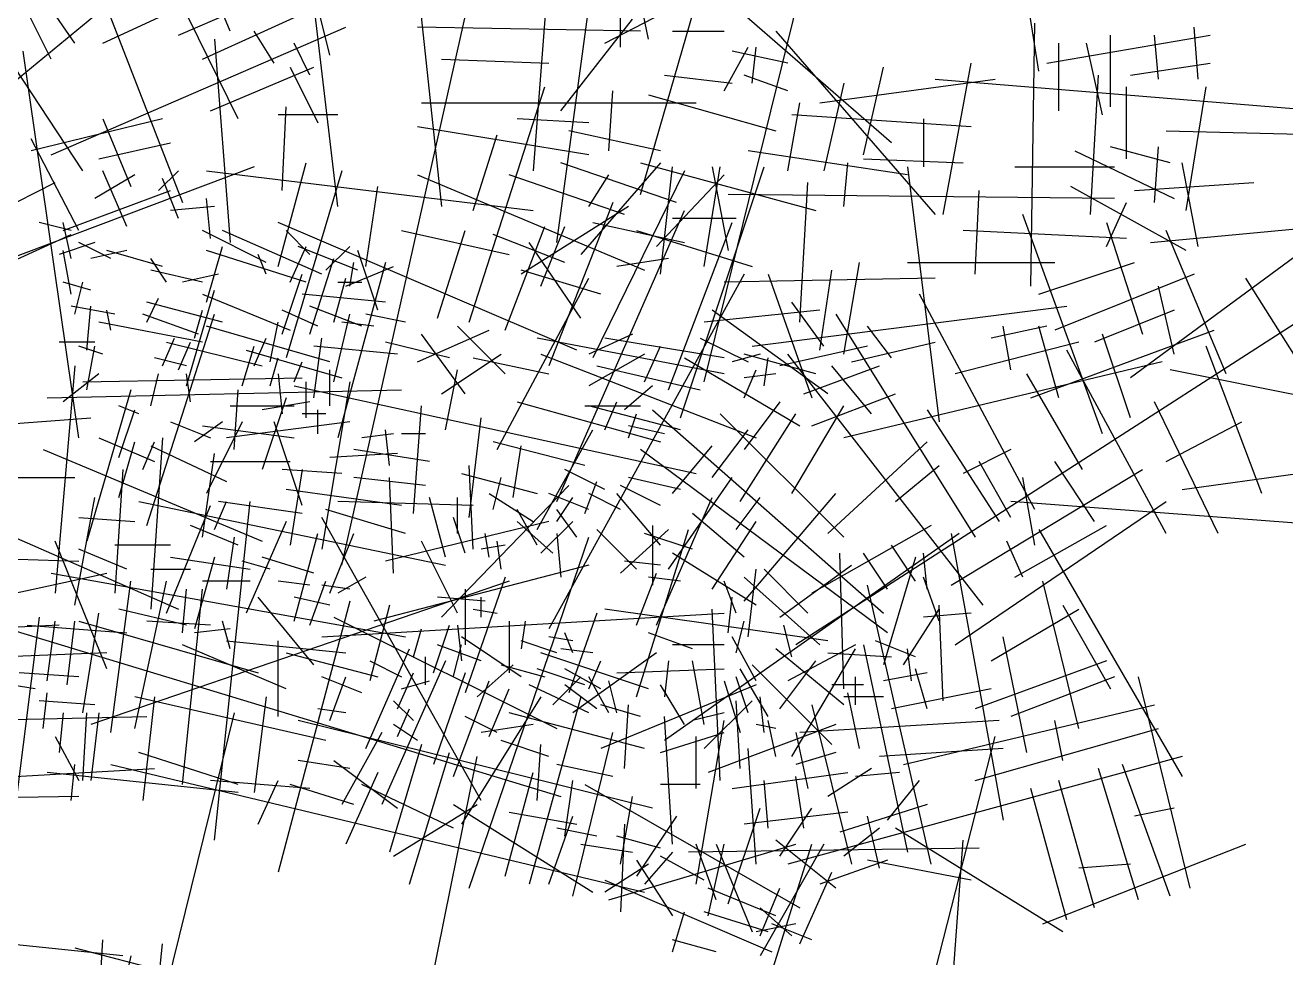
# Model space of a CAD drawing. Extents: x -1517 to 3319, y -4426 to -707.
# Drawn here: x 1706 to 2777, y -3470 to -2678 of the extents above; entities that cross this region are included whole.
import ezdxf

# ---------------------------------------------------------------- set-up
doc = ezdxf.new("R2010")
doc.units = 0

msp = doc.modelspace()

# ---------------------------------------------------------------- linework, layer by layer
at = {"color": 7, "linetype": 'CONTINUOUS'}
for p, q in [((1964.921946, -2703.245038), (1829.561868, -2165.172608)), ((2181.497942, -2232.854674), (2137.50588, -2801.384035)), ((2015.681895, -2415.596255), (2059.673958, -2831.840965)), ((2442.065895, -2777.695312), (2130.737887, -2506.967045)), ((1721.27387, -2523.887562), (1839.713964, -2828.456862)), ((2211.953912, -2696.476832), (2211.953912, -2527.271665)), ((2567.273876, -2716.781452), (2536.817907, -2523.887562)), ((1887.089917, -2757.390692), (1792.337905, -2564.496802)), ((1971.689939, -2831.840965), (1944.617859, -2601.721938)), ((1975.073936, -3136.410266), (2096.89792, -2594.953732)), ((2283.017947, -2980.741512), (2377.769959, -2594.953732)), ((1755.113942, -2801.384035), (1629.905961, -2611.874248)), ((1772.033925, -2693.092728), (1954.769956, -2608.490145)), ((2235.641888, -2689.708625), (2222.105902, -2625.410662)), ((1880.321924, -2682.940418), (1863.401941, -2642.331178)), ((2198.417925, -2693.092728), (2296.553934, -2642.331178)), ((1687.433903, -2733.701969), (1785.569912, -2652.483488)), ((2228.873895, -2821.688655), (2279.633951, -2645.715282)), ((1728.041863, -2706.629142), (1707.737883, -2666.019902)), ((1748.345949, -2693.092728), (1724.657866, -2659.251695)), ((1836.329861, -2686.324522), (1883.70592, -2666.019902)), ((1856.633947, -2706.629142), (1961.537949, -2659.251695)), ((2157.809859, -2862.297895), (2184.881939, -2662.635798)), ((2161.193856, -2750.622485), (2222.105902, -2672.788108)), ((2560.505883, -2899.523032), (2563.88988, -2676.172212)), ((1728.041863, -2787.847622), (1978.457932, -2679.556315)), ((1917.545887, -2710.013245), (1900.625903, -2682.940418)), ((2228.873895, -2682.940418), (2039.369871, -2679.556315)), ((2255.945868, -2682.940418), (2299.937931, -2682.940418)), ((2343.929887, -2682.940418), (2479.289964, -2838.609172)), ((2574.04187, -2710.013245), (2712.785944, -2686.324522)), ((2628.185922, -2747.238382), (2628.185922, -2686.324522)), ((2668.793881, -2723.549659), (2665.409885, -2686.324522)), ((2702.633954, -2723.549659), (2699.249958, -2679.556315)), ((1866.785937, -2689.708625), (1880.321924, -2862.297895)), ((1948.001856, -2720.165555), (1934.46587, -2693.092728)), ((2299.937931, -2733.701969), (2320.24191, -2696.476832)), ((2323.625907, -2726.933762), (2327.009903, -2696.476832)), ((2584.193859, -2750.622485), (2584.193859, -2693.092728)), ((2621.417929, -2754.006589), (2607.881942, -2693.092728)), ((1751.729946, -3028.118959), (1704.353887, -2699.860935)), ((2059.673958, -2706.629142), (2151.041866, -2710.013245)), ((2354.081876, -2710.013245), (2306.705924, -2699.860935)), ((1863.401941, -2750.622485), (1951.385959, -2713.397348)), ((1931.081873, -2713.397348), (1954.769956, -2760.774795)), ((2249.177875, -2720.165555), (2306.705924, -2726.933762)), ((2354.081876, -2733.701969), (2316.857914, -2720.165555)), ((2418.377919, -2787.847622), (2435.297902, -2713.397348)), ((2486.057958, -2838.609172), (2509.745934, -2710.013245)), ((2611.265939, -2838.609172), (2618.033932, -2720.165555)), ((2645.105905, -2720.165555), (2712.785944, -2710.013245)), ((2083.361934, -2929.979962), (2147.65787, -2730.317865)), ((2381.153956, -2743.854279), (2530.049914, -2723.549659)), ((2401.457936, -2726.933762), (2384.537953, -2801.384035)), ((2479.289964, -2723.549659), (2807.537956, -2750.622485)), ((2641.721909, -2791.231725), (2641.721909, -2730.317865)), ((2692.481964, -2835.225069), (2709.401947, -2730.317865)), ((2201.801922, -2784.463519), (2205.185919, -2733.701969)), ((2235.641888, -2737.086072), (2343.929887, -2767.543002)), ((1924.31388, -2818.304552), (1927.697876, -2747.238382)), ((2042.753868, -2743.854279), (2276.249954, -2743.854279)), ((2354.081876, -2801.384035), (2364.233866, -2743.854279)), ((1822.793875, -2757.390692), (1711.12188, -2784.463519)), ((1772.033925, -2757.390692), (1795.721902, -2814.920449)), ((1971.689939, -2754.006589), (1920.929883, -2754.006589)), ((2184.881939, -2760.774795), (2123.969893, -2757.390692)), ((2509.745934, -2764.158899), (2357.465873, -2754.006589)), ((2469.137868, -2757.390692), (2469.137868, -2797.999932)), ((2184.881939, -2787.847622), (2039.369871, -2764.158899)), ((2086.745931, -2835.225069), (2107.04991, -2770.927105)), ((2245.793878, -2784.463519), (2167.961956, -2767.543002)), ((2675.561875, -2767.543002), (2814.305949, -2770.927105)), ((1751.729946, -2852.145585), (1711.12188, -2774.311209)), ((1768.649929, -2791.231725), (1829.561868, -2777.695312)), ((2455.601881, -2804.768139), (2320.24191, -2784.463519)), ((2597.729953, -2784.463519), (2682.329868, -2825.072759)), ((2678.945871, -2794.615829), (2628.185922, -2781.079415)), ((2665.409885, -2828.456862), (2668.793881, -2781.079415)), ((1920.929883, -2882.602515), (1944.617859, -2794.615829)), ((2259.329865, -2828.456862), (2161.193856, -2794.615829)), ((2245.793878, -2794.615829), (2178.113946, -2872.450205)), ((2228.873895, -2794.615829), (2377.769959, -2835.225069)), ((2401.457936, -2831.840965), (2404.841932, -2794.615829)), ((2418.377919, -2791.231725), (2502.977941, -2794.615829)), ((2702.633954, -2865.681999), (2689.097861, -2794.615829)), ((1900.625903, -2797.999932), (1640.057951, -2896.138929)), ((1799.105898, -2804.768139), (1765.265932, -2825.072759)), ((1792.337905, -2848.761482), (1772.033925, -2801.384035)), ((1836.329861, -2801.384035), (1819.409878, -2818.304552)), ((1860.017944, -2801.384035), (2137.50588, -2835.225069)), ((1975.073936, -2801.384035), (1927.697876, -2960.436892)), ((2039.369871, -2804.768139), (2232.257892, -2885.986619)), ((2215.337909, -2838.609172), (2117.2019, -2804.768139)), ((2184.881939, -2831.840965), (2201.801922, -2804.768139)), ((2266.097964, -2801.384035), (2188.265936, -2960.436892)), ((2299.937931, -2804.768139), (2242.409881, -2865.681999)), ((2245.793878, -2889.370722), (2255.945868, -2797.999932)), ((2262.713861, -3011.198442), (2333.777897, -2797.999932)), ((2283.017947, -2882.602515), (2296.553934, -2797.999932)), ((2289.785941, -2797.999932), (2303.321927, -2869.066102)), ((2455.601881, -2797.999932), (2482.673961, -3014.582546)), ((2546.969897, -2797.999932), (2631.569919, -2797.999932)), ((1362.569909, -2997.662029), (1731.425859, -2811.536345)), ((1836.329861, -2841.993275), (1822.793875, -2808.152242)), ((1995.377915, -2882.602515), (2005.529905, -2814.920449)), ((2364.233866, -2929.979962), (2371.001859, -2811.536345)), ((2692.481964, -2869.066102), (2594.345956, -2814.920449)), ((2648.489902, -2818.304552), (2750.009907, -2811.536345)), ((1738.193959, -2852.145585), (1829.561868, -2818.304552)), ((1863.401941, -2858.913792), (1860.017944, -2825.072759)), ((2631.569919, -2825.072759), (2303.321927, -2821.688655)), ((2513.129931, -2889.370722), (2516.513927, -2818.304552)), ((1866.785937, -2831.840965), (1829.561868, -2835.225069)), ((2218.721905, -2831.840965), (2127.35389, -2889.370722)), ((2205.185919, -2828.456862), (2151.041866, -2967.205099)), ((2157.809859, -3082.264612), (2266.097964, -2835.225069)), ((2624.801925, -2865.681999), (2641.721909, -2828.456862)), ((2837.993925, -2835.225069), (2645.105905, -2977.357409)), ((1744.961953, -2852.145585), (1717.889873, -2845.377379)), ((1744.961953, -2875.834309), (1738.193959, -2845.377379)), ((2174.729949, -2953.668685), (1920.929883, -2845.377379)), ((2113.817903, -2936.748169), (2147.65787, -2848.761482)), ((2144.273873, -2899.523032), (2164.577959, -2848.761482)), ((2188.265936, -2845.377379), (2266.097964, -2862.297895)), ((2252.561871, -2987.509719), (2306.705924, -2845.377379)), ((2310.08992, -2841.993275), (2255.945868, -2841.993275)), ((2621.417929, -3024.734856), (2553.73789, -2838.609172)), ((2624.801925, -2845.377379), (2655.257895, -2940.132272)), ((2662.025888, -2862.297895), (2841.377922, -2845.377379)), ((1464.089914, -2984.125616), (1744.961953, -2855.529689)), ((1910.777893, -2879.218412), (1856.633947, -2852.145585)), ((1958.153953, -2889.370722), (1873.553931, -2852.145585)), ((1948.001856, -2872.450205), (1927.697876, -2852.145585)), ((2025.833885, -2852.145585), (2117.2019, -2872.450205)), ((2056.289961, -2926.595859), (2079.977937, -2852.145585)), ((2164.577959, -2879.218412), (2103.665914, -2855.529689)), ((2225.489898, -2852.145585), (2323.625907, -2882.602515)), ((2641.721909, -2858.913792), (2502.977941, -2852.145585)), ((2726.321931, -2973.973306), (2675.561875, -2852.145585)), ((1765.265932, -2862.297895), (1734.809856, -2872.450205)), ((1744.961953, -2906.291239), (1738.193959, -2869.066102)), ((1778.801919, -2875.834309), (1751.729946, -2862.297895)), ((1792.337905, -2869.066102), (1761.881936, -2875.834309)), ((1822.793875, -2882.602515), (1775.417922, -2869.066102)), ((1860.017944, -2913.059445), (1873.553931, -2865.681999)), ((1944.617859, -2896.138929), (1860.017944, -2869.066102)), ((1931.081873, -2896.138929), (1944.617859, -2865.681999)), ((1988.609922, -2885.986619), (1937.849866, -2865.681999)), ((1961.537949, -2885.986619), (1981.841929, -2865.681999)), ((2005.529905, -2919.827652), (1988.609922, -2869.066102)), ((2178.113946, -2926.595859), (2134.121883, -2862.297895)), ((1826.177871, -2896.138929), (1812.641885, -2875.834309)), ((1910.777893, -2889.370722), (1904.0099, -2872.450205)), ((1948.001856, -2940.132272), (1968.305942, -2875.834309)), ((2012.297898, -2879.218412), (1971.689939, -3028.118959)), ((1981.841929, -2899.523032), (1985.225925, -2879.218412)), ((2252.561871, -2875.834309), (2208.569915, -2882.602515)), ((2401.457936, -2957.052789), (2414.993922, -2879.218412)), ((2455.601881, -2879.218412), (2580.809863, -2879.218412)), ((2567.273876, -2906.291239), (2648.489902, -2879.218412)), ((1856.633947, -2896.138929), (1812.641885, -2885.986619)), ((1870.169934, -2889.370722), (1839.713964, -2896.138929)), ((1924.31388, -2940.132272), (1941.233863, -2889.370722)), ((1978.457932, -2899.523032), (2019.065892, -2882.602515)), ((2195.033929, -2906.291239), (2127.35389, -2885.986619)), ((2316.857914, -2889.370722), (2151.041866, -3190.555919)), ((2337.161893, -2889.370722), (2374.385856, -2994.277926)), ((2854.913909, -2885.986619), (2360.84987, -3204.092332)), ((2381.153956, -2953.668685), (2391.305946, -2885.986619)), ((2699.249958, -2889.370722), (2580.809863, -2936.748169)), ((1761.881936, -2902.907135), (1738.193959, -2896.138929)), ((1748.345949, -2923.211755), (1755.113942, -2896.138929)), ((1968.305942, -2929.979962), (1978.457932, -2892.754825)), ((1971.689939, -2896.138929), (1991.993919, -2896.138929)), ((2107.04991, -3038.271269), (2184.881939, -2892.754825)), ((2479.289964, -2892.754825), (2299.937931, -2896.138929)), ((2682.329868, -2957.052789), (2668.793881, -2899.523032)), ((2783.849873, -2957.052789), (2743.241914, -2892.754825)), ((1809.257888, -2929.979962), (1819.409878, -2909.675342)), ((1873.553931, -2929.979962), (1809.257888, -2913.059445)), ((1843.097961, -2984.125616), (1866.785937, -2902.907135)), ((1856.633947, -2906.291239), (1931.081873, -2936.748169)), ((2012.297898, -2913.059445), (1941.233863, -2906.291239)), ((2384.537953, -2950.284582), (2357.465873, -2913.059445)), ((2563.88988, -3089.032819), (2465.753871, -2906.291239)), ((1782.185915, -2923.211755), (1744.961953, -2916.443549)), ((1758.497939, -2953.668685), (1761.881936, -2916.443549)), ((1778.801919, -2936.748169), (1775.417922, -2919.827652)), ((1853.249951, -2940.132272), (1805.873892, -2923.211755)), ((1809.257888, -3102.569232), (1866.785937, -2923.211755)), ((1849.865954, -2943.516375), (1856.633947, -2919.827652)), ((1954.769956, -2933.364065), (1924.31388, -2919.827652)), ((1991.993919, -2933.364065), (1948.001856, -2916.443549)), ((1968.305942, -2980.741512), (1981.841929, -2923.211755)), ((2029.217881, -2929.979962), (1995.377915, -2923.211755)), ((2381.153956, -2919.827652), (2283.017947, -2929.979962)), ((2387.921949, -2990.893822), (2289.785941, -2919.827652)), ((2323.625907, -2950.284582), (2590.961959, -2916.443549)), ((2394.689942, -2923.211755), (2513.129931, -3112.721542)), ((2682.329868, -2919.827652), (2614.649936, -2946.900479)), ((1856.633947, -2946.900479), (1768.649929, -2929.979962)), ((1964.921946, -2963.820996), (1860.017944, -2933.364065)), ((1914.16189, -2963.820996), (1920.929883, -2929.979962)), ((2002.145909, -2933.364065), (1975.073936, -2929.979962)), ((2073.209944, -2933.364065), (2113.817903, -2973.973306)), ((2442.065895, -2960.436892), (2421.761915, -2933.364065)), ((2574.04187, -2933.364065), (2526.665917, -2943.516375)), ((2543.5859, -2970.589202), (2536.817907, -2933.364065)), ((2584.193859, -2994.277926), (2567.273876, -2933.364065)), ((1822.793875, -2967.205099), (1832.945865, -2943.516375)), ((1900.625903, -2967.205099), (1910.777893, -2943.516375)), ((1951.385959, -2994.277926), (1958.153953, -2943.516375)), ((2039.369871, -2963.820996), (2100.281917, -2936.748169)), ((2079.977937, -2990.893822), (2042.753868, -2940.132272)), ((2299.937931, -2973.973306), (2140.889876, -2943.516375)), ((2222.105902, -2940.132272), (2184.881939, -2957.052789)), ((2299.937931, -2960.436892), (2198.417925, -2943.516375)), ((2279.633951, -2943.516375), (2320.24191, -2963.820996)), ((2560.505883, -2994.277926), (2716.169941, -2936.748169)), ((2645.105905, -3011.198442), (2621.417929, -2940.132272)), ((1765.265932, -2946.900479), (1734.809856, -2946.900479)), ((1772.033925, -2957.052789), (1751.729946, -2950.284582)), ((1758.497939, -2987.509719), (1765.265932, -2950.284582)), ((1826.177871, -2946.900479), (1907.393897, -2967.205099)), ((1836.329861, -2970.589202), (1846.481958, -2946.900479)), ((1890.473914, -2984.125616), (1900.625903, -2950.284582)), ((1893.85791, -2953.668685), (1975.073936, -2977.357409)), ((2022.449888, -2957.052789), (1951.385959, -2950.284582)), ((2066.441951, -2960.436892), (2012.297898, -2946.900479)), ((2232.257892, -2980.741512), (2245.793878, -2950.284582)), ((2421.761915, -2950.284582), (2347.313883, -2967.205099)), ((2408.225929, -2963.820996), (2479.289964, -2946.900479)), ((2601.113949, -2946.900479), (2496.209947, -2973.973306)), ((2675.561875, -3109.337439), (2590.961959, -2953.668685)), ((2756.7779, -3075.496406), (2709.401947, -2950.284582)), ((1843.097961, -2967.205099), (1816.025881, -2960.436892)), ((1914.16189, -2984.125616), (1920.929883, -2960.436892)), ((1934.46587, -2980.741512), (1941.233863, -2963.820996)), ((2059.673958, -2990.893822), (2110.433907, -2957.052789)), ((2086.745931, -2960.436892), (2151.041866, -2973.973306)), ((2144.273873, -2957.052789), (2327.009903, -3028.118959)), ((2232.257892, -2957.052789), (2184.881939, -2984.125616)), ((2266.097964, -2960.436892), (2364.233866, -3017.966649)), ((2330.3939, -2957.052789), (2306.705924, -2963.820996)), ((2377.769959, -2973.973306), (2316.857914, -2957.052789)), ((2333.777897, -2984.125616), (2337.161893, -2960.436892)), ((2519.897924, -3170.251299), (2354.081876, -2957.052789)), ((2672.177878, -2963.820996), (2401.457936, -3028.118959)), ((1379.489892, -2973.973306), (1836.329861, -3173.635402)), ((1748.345949, -2967.205099), (1731.425859, -3160.098989)), ((1768.649929, -2973.973306), (1738.193959, -2997.662029)), ((1755.113942, -2980.741512), (1941.233863, -2977.357409)), ((1812.641885, -3001.046132), (1819.409878, -2973.973306)), ((1846.481958, -2997.662029), (1843.097961, -2973.973306)), ((1920.929883, -2973.973306), (1924.31388, -3007.814339)), ((1964.921946, -3001.046132), (1964.921946, -2970.589202)), ((2063.057954, -3021.350752), (2073.209944, -2970.589202)), ((2191.649932, -2967.205099), (2279.633951, -2987.509719)), ((2316.857914, -2994.277926), (2327.009903, -2970.589202)), ((2343.929887, -2973.973306), (2316.857914, -2977.357409)), ((2367.617863, -2990.893822), (2431.913905, -2967.205099)), ((2425.145912, -3007.814339), (2391.305946, -2967.205099)), ((2604.497946, -3055.191786), (2557.121887, -2973.973306)), ((2797.385859, -2994.277926), (2678.945871, -2970.589202)), ((1724.657866, -2994.277926), (2025.833885, -2987.509719)), ((1795.721902, -2987.509719), (1758.497939, -3116.105646)), ((1883.70592, -3038.271269), (1887.089917, -2987.509719)), ((1934.46587, -2984.125616), (2276.249954, -3058.575889)), ((1944.617859, -3011.198442), (1944.617859, -2980.741512)), ((1981.841929, -2980.741512), (1958.153953, -3122.873852)), ((2239.025885, -2984.125616), (2215.337909, -3004.430236)), ((1927.697876, -2994.277926), (1907.393897, -3055.191786)), ((1948.001856, -2997.662029), (1907.393897, -3004.430236)), ((2123.969893, -2997.662029), (2245.793878, -3031.503062)), ((2198.417925, -3021.350752), (2208.569915, -2997.662029)), ((2347.313883, -2997.662029), (2316.857914, -3038.271269)), ((2374.385856, -3017.966649), (2445.449892, -2990.893822)), ((2719.553937, -3109.337439), (2665.409885, -2997.662029)), ((1802.489895, -3007.814339), (1785.569912, -3001.046132)), ((1785.569912, -3045.039476), (1799.105898, -3004.430236)), ((1880.321924, -3001.046132), (1934.46587, -3001.046132)), ((1961.537949, -3007.814339), (1941.233863, -3007.814339)), ((1954.769956, -3024.734856), (1954.769956, -3004.430236)), ((2035.985875, -3092.416922), (2042.753868, -3001.046132)), ((2181.497942, -3001.046132), (2228.873895, -3001.046132)), ((2262.713861, -3021.350752), (2184.881939, -3001.046132)), ((2218.721905, -3028.118959), (2225.489898, -3007.814339)), ((2239.025885, -3004.430236), (2435.297902, -3177.019506)), ((2296.553934, -3007.814339), (2401.457936, -3112.721542)), ((2313.473917, -3082.264612), (2360.84987, -3007.814339)), ((2357.465873, -3075.496406), (2401.457936, -3001.046132)), ((2472.521865, -3004.430236), (2533.43391, -3099.185129)), ((1670.51392, -3017.966649), (1761.881936, -3011.198442)), ((1829.561868, -3014.582546), (1863.401941, -3028.118959)), ((1873.553931, -3014.582546), (1849.865954, -3031.503062)), ((1856.633947, -3017.966649), (1934.46587, -3028.118959)), ((1890.473914, -3014.582546), (1860.017944, -3075.496406)), ((1981.841929, -3014.582546), (1876.937927, -3028.118959)), ((1941.233863, -3085.648716), (1917.545887, -3014.582546)), ((2083.361934, -3095.801026), (2093.513924, -3011.198442)), ((2249.177875, -3024.734856), (2218.721905, -3017.966649)), ((2675.561875, -3048.423579), (2739.857917, -3014.582546)), ((1768.649929, -3028.118959), (1816.025881, -3048.423579)), ((1822.793875, -3028.118959), (1812.641885, -3173.635402)), ((2019.065892, -3024.734856), (1991.993919, -3028.118959)), ((2015.681895, -3051.807682), (2012.297898, -3021.350752)), ((2046.137865, -3024.734856), (2025.833885, -3024.734856)), ((2140.889876, -3105.953336), (2188.265936, -3021.350752)), ((2289.785941, -3061.959992), (2320.24191, -3021.350752)), ((1721.27387, -3038.271269), (1907.393897, -3116.105646)), ((1785.569912, -3078.880509), (1799.105898, -3031.503062)), ((1805.873892, -3055.191786), (1816.025881, -3031.503062)), ((1812.641885, -3034.887166), (1876.937927, -3065.344096)), ((1856.633947, -3112.721542), (1866.785937, -3041.655372)), ((2022.449888, -3041.655372), (1964.921946, -3045.039476)), ((2049.521861, -3048.423579), (1985.225925, -3038.271269)), ((2181.497942, -3051.807682), (2103.665914, -3031.503062)), ((2120.585897, -3078.880509), (2127.35389, -3034.887166)), ((2438.681898, -3193.940022), (2228.873895, -3038.271269)), ((2255.945868, -3075.496406), (2289.785941, -3034.887166)), ((2387.921949, -3109.337439), (2472.521865, -3031.503062)), ((2543.5859, -3038.271269), (2502.977941, -3058.575889)), ((1863.401941, -3048.423579), (1931.081873, -3048.423579)), ((2086.745931, -3122.873852), (2083.361934, -3051.807682)), ((2445.449892, -3082.264612), (2482.673961, -3051.807682)), ((2543.5859, -3095.801026), (2516.513927, -3048.423579)), ((2614.649936, -3099.185129), (2580.809863, -3048.423579)), ((1673.897917, -3061.959992), (1748.345949, -3061.959992)), ((1788.953909, -3055.191786), (1782.185915, -3160.098989)), ((1975.073936, -3058.575889), (1924.31388, -3055.191786)), ((1941.233863, -3055.191786), (1931.081873, -3119.489749)), ((2046.137865, -3068.728199), (1985.225925, -3061.959992)), ((2019.065892, -3143.178472), (2015.681895, -3061.959992)), ((2076.593941, -3058.575889), (2140.889876, -3075.496406)), ((2103.665914, -3089.032819), (2110.433907, -3061.959992)), ((2198.417925, -3072.112302), (2164.577959, -3055.191786)), ((2262.713861, -3072.112302), (2218.721905, -3061.959992)), ((2252.561871, -3139.794369), (2306.705924, -3061.959992)), ((2492.825951, -3153.330782), (2655.257895, -3055.191786)), ((2563.88988, -3119.489749), (2553.73789, -3061.959992)), ((2689.097861, -3072.112302), (2787.23387, -3058.575889)), ((2025.833885, -3085.648716), (1927.697876, -3072.112302)), ((2059.673958, -3180.403609), (2167.961956, -3068.728199)), ((2181.497942, -3092.416922), (2191.649932, -3065.344096)), ((2245.793878, -3085.648716), (2211.953912, -3068.728199)), ((1748.345949, -3170.251299), (1765.265932, -3078.880509)), ((1802.489895, -3082.264612), (2063.057954, -3136.410266)), ((1866.785937, -3369.913311), (1897.241907, -3082.264612)), ((1866.785937, -3105.953336), (1876.937927, -3082.264612)), ((1941.233863, -3092.416922), (1870.169934, -3082.264612)), ((2086.745931, -3085.648716), (1971.689939, -3082.264612)), ((2063.057954, -3129.642059), (2049.521861, -3078.880509)), ((2073.209944, -3109.337439), (2073.209944, -3078.880509)), ((2100.281917, -3075.496406), (2137.50588, -3099.185129)), ((2184.881939, -3089.032819), (2151.041866, -3075.496406)), ((2157.809859, -3099.185129), (2171.345953, -3078.880509)), ((2211.953912, -3089.032819), (2184.881939, -3075.496406)), ((2245.793878, -3119.489749), (2208.569915, -3075.496406)), ((2242.409881, -3187.171816), (2289.785941, -3078.880509)), ((2310.08992, -3105.953336), (2330.3939, -3078.880509)), ((2316.857914, -3166.867196), (2394.689942, -3075.496406)), ((2496.209947, -3204.092332), (2675.561875, -3082.264612)), ((3250.841939, -3136.410266), (2543.5859, -3082.264612)), ((1826.177871, -3177.019506), (1863.401941, -3085.648716)), ((2029.217881, -3109.337439), (1961.537949, -3089.032819)), ((2140.889876, -3119.489749), (2123.969893, -3089.032819)), ((2174.729949, -3112.721542), (2157.809859, -3089.032819)), ((2316.857914, -3129.642059), (2272.865958, -3092.416922)), ((1751.729946, -3095.801026), (1799.105898, -3099.185129)), ((1887.089917, -3119.489749), (1846.481958, -3102.569232)), ((1927.697876, -3099.185129), (1893.85791, -3177.019506)), ((2093.513924, -3336.072277), (1958.153953, -3095.801026)), ((2151.041866, -3099.185129), (2012.297898, -3133.026162)), ((2079.977937, -3126.257956), (2069.825947, -3095.801026)), ((2123.969893, -3099.185129), (2154.425863, -3126.257956)), ((2171.345953, -3099.185129), (2144.273873, -3126.257956)), ((2225.489898, -3139.794369), (2191.649932, -3105.953336)), ((2211.953912, -3143.178472), (2252.561871, -3105.953336)), ((2225.489898, -3248.085676), (2269.481961, -3105.953336)), ((2239.025885, -3102.569232), (2239.025885, -3153.330782)), ((2289.785941, -3156.714886), (2327.009903, -3099.185129)), ((2475.905861, -3102.569232), (2374.385856, -3160.098989)), ((2546.969897, -3146.562576), (2624.801925, -3102.569232)), ((2567.273876, -3105.953336), (2689.097861, -3315.767657)), ((1775.417922, -3224.396953), (1731.425859, -3116.105646)), ((1883.70592, -3112.721542), (1876.937927, -3156.714886)), ((1934.46587, -3183.787712), (1954.769956, -3109.337439)), ((1964.921946, -3160.098989), (1985.225925, -3109.337439)), ((2073.209944, -3177.019506), (2042.753868, -3116.105646)), ((2083.361934, -3410.522551), (2184.881939, -3112.721542)), ((2100.281917, -3129.642059), (2096.89792, -3109.337439)), ((2110.433907, -3139.794369), (2107.04991, -3116.105646)), ((2157.809859, -3109.337439), (2161.193856, -3146.562576)), ((2272.865958, -3122.873852), (2232.257892, -3109.337439)), ((2499.593944, -3109.337439), (2249.177875, -3285.310813)), ((2492.825951, -3109.337439), (2536.817907, -3352.992879)), ((2553.73789, -3146.562576), (2540.201903, -3116.105646)), ((1792.337905, -3139.794369), (1751.729946, -3122.873852)), ((1829.561868, -3119.489749), (1782.185915, -3119.489749)), ((2113.817903, -3119.489749), (2093.513924, -3122.873852)), ((2327.009903, -3170.251299), (2255.945868, -3126.257956)), ((2401.457936, -3241.317469), (2398.073939, -3126.257956)), ((2438.681898, -3156.714886), (2418.377919, -3126.257956)), ((2462.369875, -3149.946679), (2442.065895, -3119.489749)), ((2472.521865, -3156.714886), (2469.137868, -3126.257956)), ((1653.593937, -3129.642059), (1751.729946, -3133.026162)), ((1829.561868, -3129.642059), (1897.241907, -3139.794369)), ((1866.785937, -3129.642059), (1849.865954, -3190.555919)), ((1914.16189, -3139.794369), (1890.473914, -3133.026162)), ((1951.385959, -3143.178472), (1907.393897, -3129.642059)), ((2184.881939, -3136.410266), (2002.145909, -3183.787712)), ((2245.793878, -3136.410266), (2215.337909, -3133.026162)), ((2347.313883, -3180.403609), (2408.225929, -3136.410266)), ((2462.369875, -3129.642059), (2435.297902, -3221.012849)), ((1680.66591, -3163.483092), (1775.417922, -3143.178472)), ((1728.041863, -3143.178472), (2029.217881, -3197.324126)), ((1812.641885, -3139.794369), (1846.481958, -3139.794369)), ((1995.377915, -3146.562576), (1971.689939, -3160.098989)), ((2113.817903, -3146.562576), (2079.977937, -3244.701573)), ((2225.489898, -3187.171816), (2242.409881, -3143.178472)), ((2262.713861, -3149.946679), (2235.641888, -3146.562576)), ((2316.857914, -3146.562576), (2381.153956, -3204.092332)), ((2320.24191, -3197.324126), (2327.009903, -3139.794369)), ((2333.777897, -3139.794369), (2371.001859, -3177.019506)), ((2482.673961, -3183.787712), (2469.137868, -3146.562576)), ((2117.2019, -3149.946679), (1761.881936, -3271.774399)), ((1778.801919, -3278.542606), (1795.721902, -3149.946679)), ((1799.105898, -3275.158417), (1826.177871, -3149.946679)), ((1839.713964, -3322.535864), (1856.633947, -3156.714886)), ((1839.713964, -3193.940022), (1843.097961, -3156.714886)), ((1897.241907, -3149.946679), (1856.633947, -3149.946679)), ((1948.001856, -3153.330782), (1920.929883, -3149.946679)), ((1948.001856, -3187.171816), (1961.537949, -3149.946679)), ((1981.841929, -3156.714886), (1958.153953, -3153.330782)), ((2079.977937, -3156.714886), (2079.977937, -3204.092332)), ((2310.08992, -3177.019506), (2299.937931, -3149.946679)), ((2475.905861, -3390.217931), (2421.761915, -3153.330782)), ((2601.113949, -3275.158417), (2570.657873, -3149.946679)), ((1602.833881, -3163.483092), (2161.193856, -3332.688259)), ((1951.385959, -3221.012849), (1904.0099, -3163.483092)), ((1981.841929, -3166.867196), (1920.929883, -3396.986137)), ((1964.921946, -3170.251299), (1934.46587, -3163.483092)), ((2015.681895, -3170.251299), (1998.761912, -3234.549263)), ((2096.89792, -3166.867196), (2056.289961, -3163.483092)), ((2093.513924, -3180.403609), (2093.513924, -3163.483092)), ((2303.321927, -3193.940022), (2306.705924, -3163.483092)), ((2486.057958, -3251.469779), (2482.673961, -3170.251299)), ((2587.577856, -3170.251299), (2628.185922, -3241.317469)), ((1717.889873, -3180.403609), (1697.585893, -3342.840484)), ((1755.113942, -3261.622004), (1768.649929, -3177.019506)), ((1843.097961, -3187.171816), (1785.569912, -3173.635402)), ((1958.153953, -3197.324126), (2299.937931, -3177.019506)), ((1968.305942, -3180.403609), (2157.809859, -3275.158417)), ((2086.745931, -3173.635402), (2107.04991, -3177.019506)), ((2191.649932, -3177.019506), (2167.961956, -3244.701573)), ((2387.921949, -3200.708229), (2198.417925, -3173.635402)), ((2296.553934, -3319.151846), (2289.785941, -3173.635402)), ((2452.217885, -3221.012849), (2482.673961, -3173.635402)), ((2509.745934, -3177.019506), (2469.137868, -3180.403609)), ((2526.665917, -3217.628746), (2601.113949, -3173.635402)), ((1734.809856, -3187.171816), (1670.51392, -3190.555919)), ((1707.737883, -3187.171816), (1792.337905, -3193.940022)), ((1724.657866, -3234.549263), (1731.425859, -3183.787712)), ((1741.577956, -3237.933366), (1748.345949, -3183.787712)), ((1751.729946, -3183.787712), (1904.0099, -3227.781056)), ((1863.401941, -3187.171816), (1809.257888, -3183.787712)), ((1880.321924, -3190.555919), (1849.865954, -3193.940022)), ((1880.321924, -3207.476436), (1873.553931, -3183.787712)), ((2035.985875, -3214.244643), (2042.753868, -3190.555919)), ((2052.905964, -3227.781056), (2066.441951, -3187.171816)), ((2073.209944, -3187.171816), (2076.593941, -3217.628746)), ((2117.2019, -3183.787712), (2117.2019, -3227.781056)), ((2130.737887, -3183.787712), (2127.35389, -3207.476436)), ((2310.08992, -3210.860539), (2316.857914, -3183.787712)), ((2357.465873, -3214.244643), (2350.69788, -3187.171816)), ((1876.937927, -3200.708229), (1978.457932, -3210.860539)), ((1920.929883, -3265.006193), (1920.929883, -3200.708229)), ((2127.35389, -3231.165159), (2076.593941, -3197.324126)), ((2157.809859, -3210.860539), (2127.35389, -3200.708229)), ((2171.345953, -3200.708229), (2151.041866, -3197.324126)), ((2171.345953, -3210.860539), (2164.577959, -3193.940022)), ((2272.865958, -3207.476436), (2235.641888, -3193.940022)), ((2327.009903, -3234.549263), (2306.705924, -3197.324126)), ((2462.369875, -3214.244643), (2428.529909, -3200.708229)), ((2557.121887, -3295.463037), (2536.817907, -3197.324126)), ((1775.417922, -3210.860539), (1602.833881, -3217.628746)), ((1927.697876, -3241.317469), (1839.713964, -3204.092332)), ((1927.697876, -3210.860539), (2005.529905, -3231.165159)), ((1995.377915, -3292.079019), (2032.601878, -3207.476436)), ((2093.513924, -3217.628746), (2056.289961, -3204.092332)), ((2069.892357, -3230.711503), (2076.593941, -3204.092332)), ((2235.641888, -3241.317469), (2144.273873, -3210.860539)), ((2188.265936, -3210.860539), (2161.193856, -3207.476436)), ((2242.409881, -3210.860539), (2171.345953, -3261.622004)), ((2299.937931, -3204.092332), (2255.945868, -3204.092332)), ((2401.457936, -3254.853883), (2343.929887, -3207.476436)), ((2411.609925, -3204.092332), (2354.081876, -3234.549263)), ((2357.465873, -3298.847226), (2411.609925, -3207.476436)), ((2387.921949, -3210.860539), (2442.065895, -3214.244643)), ((2418.377919, -3204.092332), (2455.601881, -3380.065621)), ((2458.985878, -3234.549263), (2455.601881, -3207.476436)), ((1998.761912, -3217.628746), (2025.833885, -3231.165159)), ((2063.057954, -3217.628746), (2008.913902, -3339.456466)), ((2046.137865, -3237.933366), (2046.137865, -3214.244643)), ((2120.585897, -3221.012849), (2090.129927, -3248.085676)), ((2110.433907, -3221.012849), (2147.65787, -3231.165159)), ((2184.881939, -3241.317469), (2195.033929, -3217.628746)), ((2252.561871, -3217.628746), (2249.177875, -3248.085676)), ((2283.017947, -3271.774399), (2272.865958, -3217.628746)), ((2391.305946, -3288.694831), (2323.625907, -3221.012849)), ((2347.313883, -3258.237986), (2377.769959, -3217.628746)), ((2624.801925, -3217.628746), (2513.129931, -3258.237986)), ((1751.729946, -3231.165159), (1700.96989, -3227.781056)), ((1991.993919, -3244.701573), (1958.153953, -3231.165159)), ((1964.921946, -3268.390211), (1978.457932, -3231.165159)), ((2022.449888, -3258.237986), (2035.985875, -3227.781056)), ((2079.977937, -3227.781056), (2052.905964, -3305.615433)), ((2181.497942, -3237.933366), (2140.889876, -3224.396953)), ((2154.425863, -3254.853883), (2178.113946, -3231.165159)), ((2195.033929, -3241.317469), (2164.577959, -3224.396953)), ((2201.801922, -3261.622004), (2184.881939, -3231.165159)), ((2208.569915, -3227.781056), (2299.937931, -3224.396953)), ((2320.24191, -3261.622004), (2310.08992, -3231.165159)), ((2337.161893, -3265.006193), (2313.473917, -3224.396953)), ((2411.609925, -3254.853883), (2411.609925, -3231.165159)), ((2472.521865, -3227.781056), (2435.297902, -3234.549263)), ((2472.521865, -3258.237986), (2462.369875, -3224.396953)), ((2631.569919, -3231.165159), (2543.5859, -3265.006193)), ((2695.865961, -3410.522551), (2651.873898, -3231.165159)), ((1714.505876, -3241.317469), (1670.51392, -3234.549263)), ((1721.27387, -3275.158417), (1724.657866, -3244.701573)), ((2025.833885, -3241.317469), (2049.521861, -3234.549263)), ((2069.825947, -3315.767657), (2100.281917, -3234.549263)), ((2100.281917, -3281.926624), (2117.2019, -3241.317469)), ((2184.881939, -3261.622004), (2134.121883, -3237.933366)), ((2191.649932, -3258.237986), (2164.577959, -3237.933366)), ((2327.009903, -3237.933366), (2195.033929, -3292.079019)), ((2208.569915, -3261.622004), (2201.801922, -3234.549263)), ((2266.097964, -3271.774399), (2245.793878, -3237.933366)), ((2299.937931, -3234.549263), (2313.473917, -3278.542606)), ((2418.377919, -3237.933366), (2391.305946, -3237.933366)), ((2414.993922, -3292.079019), (2404.841932, -3244.701573)), ((2526.665917, -3241.317469), (2442.065895, -3258.237986)), ((1765.265932, -3254.853883), (1717.889873, -3251.469779)), ((1961.537949, -3285.310813), (1799.105898, -3248.085676)), ((1816.025881, -3248.085676), (1805.873892, -3336.072277)), ((1910.777893, -3248.085676), (1900.625903, -3329.304071)), ((2035.985875, -3268.390211), (2019.065892, -3251.469779)), ((2144.273873, -3248.085676), (2076.593941, -3356.376897)), ((2178.113946, -3248.085676), (2134.121883, -3407.138447)), ((2228.873895, -3265.006193), (2195.033929, -3254.853883)), ((2215.337909, -3308.999451), (2218.721905, -3254.853883)), ((2323.625907, -3251.469779), (2283.017947, -3292.079019)), ((2313.473917, -3308.999451), (2310.08992, -3251.469779)), ((2333.777897, -3278.542606), (2330.3939, -3248.085676)), ((2374.385856, -3254.853883), (2408.225929, -3390.217931)), ((2435.297902, -3248.085676), (2401.457936, -3248.085676)), ((2452.217885, -3305.615433), (2665.409885, -3254.853883)), ((1497.92988, -3271.774399), (1809.257888, -3265.006193)), ((1738.193959, -3261.622004), (1734.809856, -3295.463037)), ((1755.113942, -3319.151846), (1758.497939, -3261.622004)), ((1768.649929, -3261.622004), (1761.881936, -3319.151846)), ((1883.70592, -3261.622004), (1802.489895, -3589.880028)), ((1978.457932, -3261.622004), (1954.769956, -3258.237986)), ((2022.449888, -3281.926624), (2032.601878, -3258.237986)), ((2107.04991, -3278.542606), (2079.977937, -3265.006193)), ((2232.257892, -3292.079019), (2117.2019, -3261.622004)), ((2255.945868, -3373.297414), (2249.177875, -3265.006193)), ((2299.937931, -3261.622004), (2272.865958, -3268.390211)), ((2239.025885, -3342.840484), (1937.849866, -3268.390211)), ((2039.369871, -3285.310813), (2019.065892, -3271.774399)), ((2137.50588, -3271.774399), (2093.513924, -3278.542606)), ((2276.249954, -3407.138447), (2299.937931, -3268.390211)), ((2394.689942, -3271.774399), (2286.401944, -3312.383639)), ((2343.929887, -3275.158417), (2327.009903, -3271.774399)), ((2343.929887, -3298.847226), (2337.161893, -3268.390211)), ((2533.43391, -3268.390211), (2364.233866, -3278.542606)), ((2513.129931, -3319.151846), (2668.793881, -3275.158417)), ((2587.577856, -3302.231244), (2580.809863, -3268.390211)), ((1731.425859, -3281.926624), (1751.729946, -3319.151846)), ((2008.913902, -3278.542606), (1975.073936, -3339.456466)), ((2151.041866, -3298.847226), (2110.433907, -3285.310813)), ((2171.345953, -3417.290757), (2205.185919, -3278.542606)), ((2245.793878, -3295.463037), (2299.937931, -3278.542606)), ((2276.249954, -3325.920053), (2276.249954, -3281.926624)), ((2360.84987, -3278.542606), (2371.001859, -3325.920053)), ((2442.065895, -3627.105164), (2530.049914, -3281.926624)), ((1887.089917, -3322.535864), (1802.489895, -3295.463037)), ((2042.753868, -3288.694831), (2015.681895, -3380.065621)), ((2032.601878, -3407.138447), (2066.441951, -3295.463037)), ((2140.889876, -3336.072277), (2144.273873, -3288.694831)), ((2327.009903, -3390.217931), (2320.24191, -3292.079019)), ((2394.689942, -3295.463037), (2360.84987, -3305.615433)), ((2536.817907, -3292.079019), (2431.913905, -3298.847226)), ((1118.921939, -3349.608691), (1816.025881, -3308.999451)), ((1744.961953, -3336.072277), (1748.345949, -3305.615433)), ((1778.801919, -3305.615433), (2232.257892, -3413.906654)), ((1981.841929, -3308.999451), (1937.849866, -3302.231244)), ((1968.305942, -3302.231244), (2022.449888, -3342.840484)), ((2032.601878, -3583.111821), (2090.129927, -3298.847226)), ((2205.185919, -3315.767657), (2157.809859, -3305.615433)), ((2689.097861, -3298.847226), (2354.081876, -3390.217931)), ((2425.145912, -3308.999451), (2387.921949, -3332.688259)), ((2651.873898, -3420.674861), (2618.033932, -3308.999451)), ((2678.945871, -3417.290757), (2638.337912, -3305.615433)), ((1887.089917, -3329.304071), (1724.657866, -3312.383639)), ((1948.001856, -3325.920053), (1863.401941, -3319.151846)), ((1904.0099, -3356.376897), (1920.929883, -3319.151846)), ((2005.529905, -3312.383639), (1978.457932, -3373.297414)), ((2113.817903, -3400.370241), (2137.50588, -3312.383639)), ((2164.577959, -3366.529207), (2171.345953, -3319.151846)), ((2306.705924, -3325.920053), (2404.841932, -3312.383639)), ((2337.161893, -3359.761001), (2333.777897, -3319.151846)), ((2367.617863, -3359.761001), (2360.84987, -3315.767657)), ((2448.833888, -3312.383639), (2411.609925, -3315.767657)), ((2438.681898, -3352.992879), (2465.753871, -3319.151846)), ((2614.649936, -3427.443067), (2584.193859, -3319.151846)), ((1985.225925, -3339.456466), (1931.081873, -3322.535864)), ((2069.825947, -3359.761001), (1991.993919, -3322.535864)), ((2181.497942, -3322.535864), (2364.233866, -3427.443067)), ((2279.633951, -3322.535864), (2245.793878, -3322.535864)), ((2590.961959, -3437.595377), (2560.505883, -3325.920053)), ((1751.729946, -3332.688259), (1132.457925, -3342.840484)), ((2019.065892, -3383.449724), (2090.129927, -3339.456466)), ((2069.825947, -3339.456466), (2188.265936, -3413.906654)), ((2211.953912, -3390.217931), (2222.105902, -3332.688259)), ((2472.521865, -3339.456466), (2398.073939, -3363.145104)), ((2117.2019, -3346.224673), (2174.729949, -3356.376897)), ((2151.041866, -3407.138447), (2171.345953, -3349.608691)), ((2259.329865, -3349.608691), (2225.489898, -3400.370241)), ((2303.321927, -3424.058964), (2330.3939, -3342.840484)), ((2404.841932, -3346.224673), (2316.857914, -3356.376897)), ((2347.313883, -3383.449724), (2374.385856, -3342.840484)), ((2431.913905, -3393.602034), (2421.761915, -3349.608691)), ((2682.329868, -3342.840484), (2648.489902, -3349.608691)), ((2191.649932, -3366.529207), (2157.809859, -3359.761001)), ((2215.337909, -3356.376897), (2211.953912, -3430.827171)), ((2431.913905, -3359.761001), (2401.457936, -3383.449724)), ((2587.577856, -3447.747687), (2445.449892, -3359.761001)), ((2178.113946, -3373.297414), (2222.105902, -3380.065621)), ((2201.801922, -3420.674861), (2360.84987, -3373.297414)), ((2245.793878, -3376.681517), (2208.569915, -3366.529207)), ((2293.169937, -3420.674861), (2276.249954, -3373.297414)), ((2286.401944, -3434.211274), (2299.937931, -3373.297414)), ((2293.169937, -3373.297414), (2323.625907, -3447.747687)), ((2384.537953, -3373.297414), (2330.3939, -3468.052307)), ((2337.161893, -3491.741031), (2374.385856, -3373.297414)), ((2394.689942, -3410.522551), (2343.929887, -3369.913311)), ((2489.441954, -3552.654891), (2502.977941, -3369.913311)), ((2570.657873, -3440.979481), (2743.241914, -3373.297414)), ((2255.945868, -3380.065621), (2232.257892, -3407.138447)), ((2283.017947, -3403.754344), (2245.793878, -3383.449724)), ((2516.513927, -3376.681517), (2269.481961, -3380.065621)), ((2235.641888, -3390.217931), (2198.417925, -3413.906654)), ((2225.489898, -3386.833827), (2255.945868, -3434.211274)), ((2438.681898, -3386.833827), (2381.153956, -3407.138447)), ((2509.745934, -3403.754344), (2421.761915, -3386.833827)), ((2645.105905, -3390.217931), (2601.113949, -3393.602034)), ((2198.417925, -3403.754344), (2340.54589, -3464.668204)), ((2364.233866, -3457.899997), (2391.305946, -3396.986137)), ((2343.929887, -3434.211274), (2286.401944, -3410.522551)), ((2330.3939, -3451.131791), (2347.313883, -3410.522551)), ((2255.945868, -3464.668204), (2266.097964, -3430.827171)), ((2337.161893, -3447.747687), (2283.017947, -3430.827171)), ((2357.465873, -3451.131791), (2330.3939, -3427.443067)), ((1788.953909, -3468.052307), (1525.001959, -3440.979481)), ((2360.84987, -3440.979481), (2327.009903, -3447.747687)), ((2374.385856, -3454.515894), (2340.54589, -3440.979481)), ((1765.265932, -3572.959511), (1772.033925, -3454.515894)), ((1792.337905, -3745.548781), (1822.793875, -3457.899997)), ((2293.169937, -3464.668204), (2255.945868, -3454.515894)), ((1748.345949, -3461.284101), (1826.177871, -3481.588721)), ((1795.721902, -3468.052307), (1782.185915, -3528.966168))]:
    msp.add_line(p, q, dxfattribs=at)

doc.saveas('drawing.dxf')
